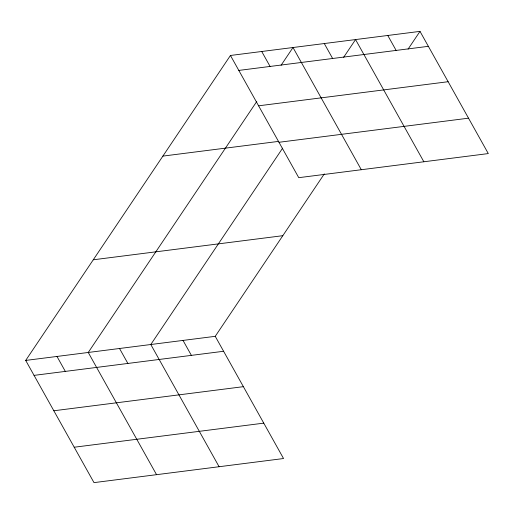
<?xml version="1.0" encoding="UTF-8"?>
<svg xmlns="http://www.w3.org/2000/svg" width="514" height="514" viewBox="0 0 514 514"><rect width="100%" height="100%" fill="white"/><g stroke="black" fill="none" stroke-linecap="round" stroke-linejoin="round"><path stroke-width="0.77" d="M324.315 173.88L215.244 336.323L283.548 458.533L93.998 482.627L25.7 360.423L230.452 55.467L420.002 31.373L488.3 153.577L298.756 177.677L230.452 55.467M256.788 101.451L88.247 352.469L156.552 474.679M281.081 65.278L293.006 47.519L361.303 169.723M282.629 148.173L150.801 344.515L219.099 466.725M343.628 57.324L355.553 39.565L423.857 161.775M408.077 49.132L420.002 31.373M238.811 70.418L428.355 46.324M258.593 105.813L448.137 81.713M162.887 156.102L278.601 141.389M278.974 142.282L468.517 118.181M93.272 259.788L282.816 235.688M25.7 360.423L215.244 336.323M34.052 375.374L223.603 351.274M53.835 410.77L243.385 386.669M74.215 447.231L263.766 423.138M387.774 35.466L396.133 50.417M324.276 43.542L332.635 58.493M261.729 51.49L270.081 66.441M183.023 340.422L191.381 355.373M119.524 348.492L127.883 363.443M56.977 356.446L65.329 371.397"/></g></svg>
